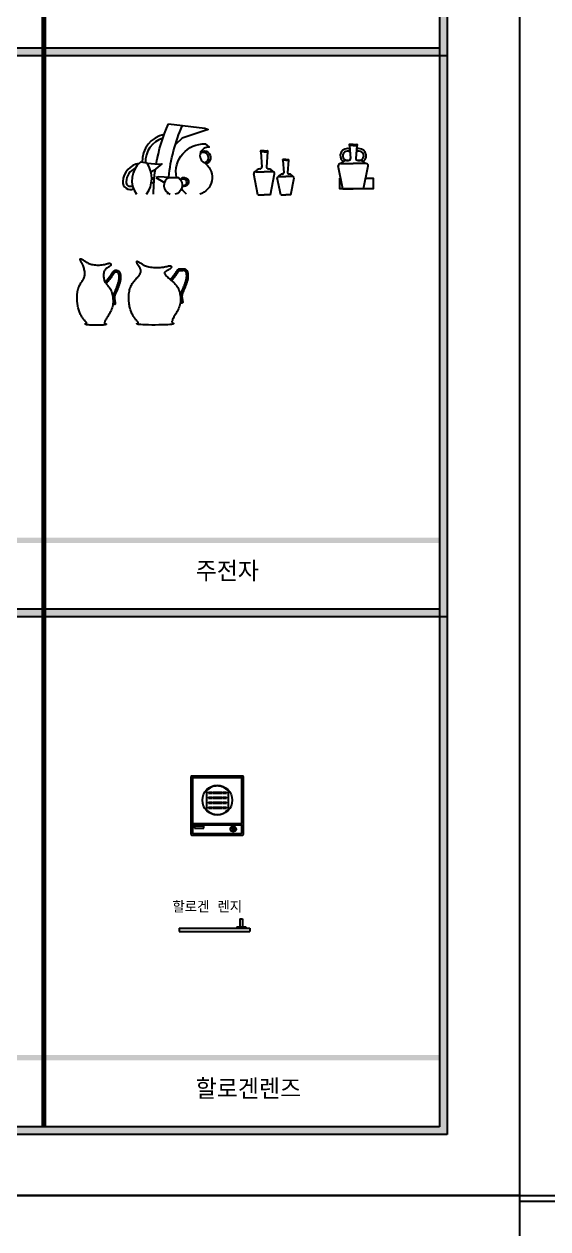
# Model space of a CAD drawing. Extents: x 0 to 79700, y -68 to 28499.
# Drawn here: x 17006 to 20154, y 14048 to 21289 of the extents above; entities that cross this region are included whole.
import ezdxf

# ---------------------------------------------------------------- set-up
doc = ezdxf.new("R2010")
doc.units = 0
doc.header["$LTSCALE"] = 50
doc.header["$MEASUREMENT"] = 0
doc.layers.get('0').update_dxf_attribs({"linetype": 'CONTINUOUS'})
for name, color, linetype in [('4', 4, 'CONTINUOUS'), ('ACCESOR', 11, 'CONTINUOUS'), ('FU', 4, 'CONTINUOUS'), ('HT', 9, 'CONTINUOUS'), ('SHT', 7, 'CONTINUOUS'), ('TEX', 3, 'CONTINUOUS'), ('TEXT1', 3, 'CONTINUOUS')]:
    doc.layers.add(name, color=color, linetype=linetype)
doc.styles.add('GHS', font='ROMANS.shx', dxfattribs={"bigfont": 'GHS.shx'})
doc.styles.add('HS2', font='architxt.shx', dxfattribs={"bigfont": 'ghs.shx'})

msp = doc.modelspace()

# ---------------------------------------------------------------- linework, layer by layer
at = {"color": 134}
for p, q in [((17814.49912, 20370.94468), (17798.26784, 20366.40742)), ((17798.26784, 20366.40742), (17841.2665, 20341.24622)), ((17878.56997, 20368.05733), (17814.49912, 20370.94468)), ((17841.2665, 20341.24622), (17848.2677, 20335.85863))]:
    msp.add_line(p, q, dxfattribs=at)
at = {"color": 1}
for p, q in [((18283.92217, 15864.57306), (18283.92217, 15856.34846)), ((18283.92217, 15864.57306), (18337.29555, 15864.57306)), ((18302.47129, 15912.54509), (18318.74643, 15912.54509)), ((18302.47129, 15912.54509), (18302.47129, 15864.57306)), ((18318.74643, 15912.54509), (18318.74643, 15864.57306)), ((18337.29555, 15864.57306), (18337.29555, 15856.34846)), ((17937.25976, 15856.34846), (18362.66291, 15856.34846)), ((17937.25976, 15856.34846), (17937.25976, 15834.92083)), ((17937.25976, 15834.92083), (18362.66291, 15834.92083)), ((18362.66291, 15856.34846), (18362.66291, 15834.92083))]:
    msp.add_line(p, q, dxfattribs=at)
at = {"color": 60}
for points in [[(17799.57101, 20448.12052, -0.061251485), (17873.72907, 20690.20314)], [(17875.0955, 20368.21391, -0.0781414201), (17957.19247, 20679.82697)], [(17847.59596, 20625.92556, 0.3688520324), (17715.14144, 20458.17969, 0.6219558043)], [(17839.60693, 20603.4262, 0.3536227614), (17735.3648, 20454.51796, 0.3526408109)], [(17772.44452, 20367.43206, 0.0355699525), (17787.28367, 20353.22441, 0.3526408109)], [(17783.74511, 20267.61879, -0.0359911979), (17794.46644, 20416.36956)], [(17771.12579, 20340.72092, 0.0279117829), (17785.58719, 20329.40913, 0.6219558043)], [(17869.74984, 20266.88769, -0.0015535142), (17869.79421, 20273.33315)]]:
    msp.add_lwpolyline(points, format="xyb", dxfattribs=at)
msp.add_lwpolyline([(17873.72907, 20690.20314), (18092.709, 20662.97955), (18112.35739, 20655.14246), (17956.02452, 20604.20135), (17915.06623, 20566.23709)], dxfattribs=at)
at = {"color": 181}
for points in [[(17921.20325, 20368.05733, -0.4820944801), (18094.58253, 20568.90207), (18118.21755, 20549.30933, 0.7942402449), (18086.89402, 20455.47045, 1.2173671261), (18067.24563, 20514.24865), (18068.76545, 20522.8589, -1.0865750687), (18098.2844, 20448.45831, -0.5993038918), (18061.26319, 20266.88769, -4.5414747347)], [(17981.24831, 20267.58643, -0.0632692755), (17951.65689, 20298.42989)]]:
    msp.add_lwpolyline(points, format="xyb", dxfattribs=at)
at = {"color": 40}
for points in [[(17697.00115, 20452.21808, 0.34737993), (17598.36678, 20343.10238, 0.5684663919), (17663.41272, 20298.28742, 0.2870347884)], [(17674.63876, 20424.43595, 0.2723261531), (17618.32283, 20341.77711, 0.6020161841), (17657.36613, 20317.66146, 0.6333390937)], [(17741.60073, 20266.79383, 0.3154821626), (17744.73308, 20452.82169), (17705.64935, 20459.89837)]]:
    msp.add_lwpolyline(points, format="xyb", dxfattribs=at)
msp.add_lwpolyline([(17744.73308, 20452.82169), (17814.49912, 20446.84075), (17833.86276, 20448.49067), (17786.30795, 20409.71767), (17768.15073, 20399.48586)], dxfattribs=at)
at = {"color": 134}
for points in [[(17878.56997, 20368.05733), (17933.81329, 20368.05733), (17944.06462, 20354.65178, -2.1668944854), (17955.78835, 20315.10259, -0.3003574578)], [(17955.97995, 20319.76777, 2.0502774176), (17946.91222, 20349.70203, -0.5205407147), (17914.44965, 20266.88769, -12.4433952208)]]:
    msp.add_lwpolyline(points, format="xyb", dxfattribs=at)
at = {"color": 40}
msp.add_arc((17795.41165, 20350.11451), 141.8089, 129.270374169, 215.98377198, dxfattribs=at)
at = {"color": 134}
msp.add_arc((17899.09015, 20318.38762), 53.74158, 112.447118408, 253.393154641, dxfattribs=at)
at = {"layer": '4'}
for p, q in [((18008.10735, 16767.8389), (18008.10735, 16418.52557)), ((18011.10735, 16770.8389), (18320.10735, 16770.8389)), ((18018.10735, 16759.8389), (18018.10735, 16486.52557)), ((18019.10735, 16760.8389), (18312.10735, 16760.8389)), ((18313.10735, 16759.8389), (18313.10735, 16486.52557)), ((18323.10735, 16767.8389), (18323.10735, 16418.52557)), ((18102.29752, 16681.04966), (18102.29752, 16568.32972)), ((18114.27276, 16672.92517), (18114.27276, 16666.92517)), ((18114.27276, 16672.92517), (18138.66732, 16672.92517)), ((18114.27276, 16666.92517), (18138.66732, 16666.92517)), ((18138.66732, 16672.92517), (18138.66732, 16666.92517)), ((18141.69904, 16672.92517), (18141.69904, 16666.92517)), ((18141.69904, 16672.92517), (18167.48817, 16672.92517)), ((18141.69904, 16666.92517), (18167.48817, 16666.92517)), ((18167.48817, 16672.92517), (18167.48817, 16666.92517)), ((18170.48817, 16672.92517), (18194.65825, 16672.92517)), ((18170.48817, 16672.92517), (18170.48817, 16666.92517)), ((18170.48817, 16666.92517), (18194.65825, 16666.92517)), ((18194.65825, 16672.92517), (18194.65825, 16666.92517)), ((18197.65825, 16672.92517), (18197.65825, 16666.92517)), ((18197.65825, 16672.92517), (18222.29091, 16672.92517)), ((18197.65825, 16666.92517), (18222.29091, 16666.92517)), ((18222.29091, 16672.92517), (18222.29091, 16666.92517)), ((18232.35908, 16680.07481), (18232.35908, 16569.30457)), ((18114.27276, 16642.92517), (18114.27276, 16636.92517)), ((18114.27276, 16642.92517), (18138.66732, 16642.92517)), ((18114.27276, 16636.92517), (18138.66732, 16636.92517)), ((18114.27276, 16612.92517), (18114.27276, 16606.92517)), ((18114.27276, 16612.92517), (18138.66732, 16612.92517)), ((18114.27276, 16606.92517), (18138.66732, 16606.92517)), ((18114.27276, 16582.92517), (18114.27276, 16576.92517)), ((18114.27276, 16582.92517), (18138.66732, 16582.92517)), ((18138.66732, 16642.92517), (18138.66732, 16636.92517)), ((18138.66732, 16612.92517), (18138.66732, 16606.92517)), ((18138.66732, 16582.92517), (18138.66732, 16576.92517)), ((18141.69904, 16642.92517), (18141.69904, 16636.92517)), ((18141.69904, 16642.92517), (18167.48817, 16642.92517)), ((18141.69904, 16636.92517), (18167.48817, 16636.92517)), ((18141.69904, 16612.92517), (18141.69904, 16606.92517)), ((18141.69904, 16612.92517), (18167.48817, 16612.92517)), ((18141.69904, 16606.92517), (18167.48817, 16606.92517)), ((18141.69904, 16582.92517), (18167.48817, 16582.92517)), ((18141.69904, 16582.92517), (18141.69904, 16576.92517)), ((18167.48817, 16642.92517), (18167.48817, 16636.92517)), ((18167.48817, 16612.92517), (18167.48817, 16606.92517)), ((18167.48817, 16582.92517), (18167.48817, 16576.92517)), ((18170.48817, 16642.92517), (18194.65825, 16642.92517)), ((18170.48817, 16642.92517), (18170.48817, 16636.92517)), ((18170.48817, 16636.92517), (18194.65825, 16636.92517)), ((18170.48817, 16612.92517), (18194.65825, 16612.92517)), ((18170.48817, 16612.92517), (18170.48817, 16606.92517)), ((18170.48817, 16606.92517), (18194.65825, 16606.92517)), ((18170.48817, 16582.92517), (18194.65825, 16582.92517)), ((18170.48817, 16582.92517), (18170.48817, 16576.92517)), ((18194.65825, 16642.92517), (18194.65825, 16636.92517)), ((18194.65825, 16612.92517), (18194.65825, 16606.92517)), ((18194.65825, 16582.92517), (18194.65825, 16576.92517)), ((18197.65825, 16642.92517), (18197.65825, 16636.92517)), ((18197.65825, 16642.92517), (18222.29091, 16642.92517)), ((18197.65825, 16636.92517), (18222.29091, 16636.92517)), ((18197.65825, 16612.92517), (18197.65825, 16606.92517)), ((18197.65825, 16612.92517), (18222.29091, 16612.92517)), ((18197.65825, 16606.92517), (18222.29091, 16606.92517)), ((18197.65825, 16582.92517), (18222.29091, 16582.92517)), ((18197.65825, 16582.92517), (18197.65825, 16576.92517)), ((18222.29091, 16642.92517), (18222.29091, 16636.92517)), ((18222.29091, 16612.92517), (18222.29091, 16606.92517)), ((18222.29091, 16582.92517), (18222.29091, 16576.92517)), ((18114.27276, 16576.92517), (18138.66732, 16576.92517)), ((18141.69904, 16576.92517), (18167.48817, 16576.92517)), ((18170.48817, 16576.92517), (18194.65825, 16576.92517)), ((18197.65825, 16576.92517), (18222.29091, 16576.92517)), ((18018.10735, 16476.53781), (18018.10735, 16426.52557)), ((18019.10735, 16485.52557), (18312.10735, 16485.52557)), ((18019.10735, 16477.53781), (18312.10735, 16477.53781)), ((18085.60947, 16468.59732), (18030.45819, 16468.51176)), ((18030.45819, 16468.51176), (18030.45819, 16455.91029)), ((18030.45819, 16455.91029), (18085.60947, 16455.91029)), ((18085.60947, 16455.91029), (18085.60947, 16468.59732)), ((18259.31176, 16464.59244), (18259.31176, 16437.85966)), ((18265.77296, 16464.59244), (18265.77296, 16437.85966)), ((18313.10735, 16476.53781), (18313.10735, 16426.52557)), ((18011.10735, 16415.52557), (18320.10735, 16415.52557)), ((18019.10735, 16425.52557), (18312.10735, 16425.52557))]:
    msp.add_line(p, q, dxfattribs=at)
for centre, radius in [((18166.90952, 16624.68969), 89.73888), ((18262.54236, 16451.22605), 16.75126), ((18262.54236, 16451.22605), 13.75126)]:
    msp.add_circle(centre, radius, dxfattribs=at)
for centre, radius, start, end in [((18011.10735, 16767.8389), 3, 90, 180), ((18019.10735, 16759.8389), 1, 90, 180), ((18312.10735, 16759.8389), 1, 0, 90), ((18320.10735, 16767.8389), 3, 0, 90), ((18166.90952, 16624.68969), 85.73888, 40.238767504, 138.902350511), ((18166.90952, 16624.68969), 85.73888, 221.097649489, 319.761232496), ((18019.10735, 16486.52557), 1, 180, 270), ((18019.10735, 16476.53781), 1, 90, 180), ((18312.10735, 16486.52557), 1, 270, 0), ((18312.10735, 16476.53781), 1, 0, 90), ((18011.10735, 16418.52557), 3, 180, 270), ((18019.10735, 16426.52557), 1, 180, 270), ((18019.10735, 16426.52557), 1, 180, 270), ((18312.10735, 16426.52557), 1, 270, 0), ((18320.10735, 16418.52557), 3, 270, 0)]:
    msp.add_arc(centre, radius, start, end, dxfattribs=at)
at = {"layer": 'ACCESOR'}
for p, q in [((17544.15558, 19611.92515), (17546.90785, 19602.4297)), ((17949.46548, 19621.21556), (17952.21775, 19611.72011))]:
    msp.add_line(p, q, dxfattribs=at)
for points in [[(17372.41835, 19863.57077), (17376.57567, 19860.79308), (17380.81393, 19858.07364), (17385.21405, 19855.44481), (17389.85698, 19852.93896), (17394.82364, 19850.58843), (17400.19498, 19848.42561), (17406.05192, 19846.48284), (17412.47539, 19844.7925), (17419.50966, 19843.38315), (17427.05219, 19842.2683), (17434.96378, 19841.45765), (17443.10522, 19840.9609), (17451.33731, 19840.78776), (17459.52083, 19840.94795), (17467.5166, 19841.45117), (17475.18538, 19842.30713), (17482.40849, 19843.50397), (17489.14923, 19844.94352), (17495.39142, 19846.50603), (17501.11887, 19848.07179), (17506.31538, 19849.52104), (17510.96478, 19850.73406), (17515.05088, 19851.5911), (17518.55749, 19851.97243), (17521.4749, 19851.79228), (17523.8193, 19851.10082), (17525.61334, 19849.9822), (17526.87969, 19848.52054), (17527.64101, 19846.79999), (17527.91996, 19844.90468), (17527.73921, 19842.91877), (17527.12141, 19840.92638), (17526.09247, 19838.99602), (17524.69123, 19837.13362), (17522.95977, 19835.32947), (17520.9402, 19833.57386), (17518.67458, 19831.85708), (17516.20501, 19830.16943), (17513.57356, 19828.5012), (17510.82234, 19826.84268), (17507.9945, 19825.17984), (17505.13752, 19823.4814), (17502.29997, 19821.71177), (17499.5304, 19819.83534), (17496.87738, 19817.81652), (17494.38946, 19815.61972), (17492.11521, 19813.20933), (17490.10318, 19810.54976), (17488.39061, 19807.61242), (17486.96941, 19804.39677), (17485.82014, 19800.90928), (17484.92339, 19797.15643), (17484.25973, 19793.14469), (17483.80974, 19788.88053), (17483.55399, 19784.37042), (17483.47305, 19779.62084), (17483.55776, 19774.6485), (17483.83995, 19769.51112), (17484.36171, 19764.27665), (17485.16512, 19759.01306), (17486.29226, 19753.7883), (17487.78523, 19748.67034), (17489.6861, 19743.72713), (17492.03697, 19739.02662), (17494.8578, 19734.60551), (17498.08006, 19730.37533), (17501.6131, 19726.21634), (17505.36629, 19722.00881), (17509.24898, 19717.633), (17513.17051, 19712.96918), (17517.04024, 19707.8976), (17520.76753, 19702.29853), (17524.27198, 19696.08621), (17527.51421, 19689.3108), (17530.46507, 19682.05644), (17533.09543, 19674.40727), (17535.37616, 19666.44743), (17537.27811, 19658.26106), (17538.77216, 19649.9323), (17539.82916, 19641.54529), (17540.42429, 19633.17176), (17540.55001, 19624.83383), (17540.20307, 19616.54121), (17539.38024, 19608.3036), (17538.07828, 19600.13071), (17536.29395, 19592.03226), (17534.02402, 19584.01794), (17531.26524, 19576.09748), (17528.03381, 19568.28758), (17524.4236, 19560.63301), (17520.54793, 19553.18556), (17516.5201, 19545.997), (17512.45343, 19539.11912), (17508.46122, 19532.60368), (17504.65677, 19526.50246), (17501.1534, 19520.86725), (17498.04714, 19515.73904), (17495.36498, 19511.11567), (17493.11663, 19506.98419), (17491.3118, 19503.33166), (17489.96019, 19500.14513), (17489.07154, 19497.41167), (17488.65553, 19495.11832), (17488.7219, 19493.25214), (17489.26254, 19491.79048), (17490.19814, 19490.67186), (17491.43158, 19489.82507), (17492.86573, 19489.17892), (17494.40348, 19488.66221), (17495.94771, 19488.20376), (17497.40128, 19487.73236), (17498.6671, 19487.17682), (17499.62751, 19486.48429), (17500.0829, 19485.67525), (17499.81312, 19484.78855), (17498.59803, 19483.86301), (17496.21749, 19482.93747), (17492.45135, 19482.05077), (17487.07947, 19481.24173), (17479.88172, 19480.5492), (17470.7599, 19480.00606), (17460.10356, 19479.6215), (17448.42421, 19479.39875), (17436.23336, 19479.34104), (17424.04251, 19479.45161), (17412.36317, 19479.73369), (17401.70683, 19480.19053), (17392.585, 19480.82535), (17385.38671, 19481.63331), (17380.01106, 19482.57718), (17376.23467, 19483.61167), (17373.83416, 19484.69146), (17372.58616, 19485.77126), (17372.26728, 19486.80574), (17372.65414, 19487.74962), (17373.52338, 19488.55758), (17374.67156, 19489.20157), (17375.97515, 19489.72259), (17377.33052, 19490.17888), (17378.6341, 19490.62871), (17379.78229, 19491.13031), (17380.67149, 19491.74194), (17381.1981, 19492.52185), (17381.25853, 19493.5283), (17380.77724, 19494.80873), (17379.79092, 19496.36748), (17378.36432, 19498.19806), (17376.56219, 19500.294), (17374.44926, 19502.64884), (17372.0903, 19505.25609), (17369.55004, 19508.10929), (17366.89324, 19511.20197), (17364.17709, 19514.52819), (17361.42856, 19518.08417), (17358.66709, 19521.86669), (17355.91209, 19525.8725), (17353.18298, 19530.09836), (17350.4992, 19534.54105), (17347.88017, 19539.19732), (17345.34531, 19544.06395), (17342.91189, 19549.1393), (17340.58854, 19554.42824), (17338.38174, 19559.93724), (17336.29795, 19565.67277), (17334.34366, 19571.6413), (17332.52534, 19577.84931), (17330.84946, 19584.30326), (17329.3225, 19591.00964), (17327.95256, 19597.96897), (17326.75419, 19605.15807), (17325.74359, 19612.5478), (17324.93695, 19620.10906), (17324.35044, 19627.8127), (17324.00027, 19635.62961), (17323.90261, 19643.53066), (17324.07365, 19651.48673), (17324.52688, 19659.46382), (17325.265, 19667.40856), (17326.28801, 19675.26269), (17327.5959, 19682.96795), (17329.18869, 19690.4661), (17331.06636, 19697.69889), (17333.22893, 19704.60806), (17335.67638, 19711.13536), (17338.39739, 19717.24089), (17341.3353, 19722.95808), (17344.42213, 19728.33872), (17347.58989, 19733.43457), (17350.77061, 19738.29742), (17353.89629, 19742.97904), (17356.89895, 19747.53122), (17359.7106, 19752.00573), (17362.27082, 19756.45327), (17364.54939, 19760.92023), (17366.52365, 19765.45191), (17368.17093, 19770.09362), (17369.46857, 19774.89067), (17370.39392, 19779.88836), (17370.92431, 19785.13199), (17371.03708, 19790.66688), (17370.72197, 19796.51244), (17370.01838, 19802.58453), (17368.97811, 19808.77311), (17367.65294, 19814.96818), (17366.09469, 19821.05968), (17364.35514, 19826.9376), (17362.4861, 19832.4919), (17360.53936, 19837.61257), (17358.56241, 19842.21922), (17356.58546, 19846.35016), (17354.6344, 19850.07334), (17352.73515, 19853.45673), (17350.91359, 19856.56829), (17349.19562, 19859.47597), (17347.60715, 19862.24772), (17346.17408, 19864.95152), (17344.92661, 19867.62944), (17343.91224, 19870.21997), (17343.18275, 19872.63575), (17342.78995, 19874.78941), (17342.78563, 19876.59356), (17343.2216, 19877.96083), (17344.14964, 19878.80385), (17345.62157, 19879.03524), (17347.66813, 19878.59728), (17350.2359, 19877.55092), (17353.25043, 19875.98679), (17356.63726, 19873.99548), (17360.32192, 19871.66761), (17364.22997, 19869.0938), (17368.28693, 19866.36465)], [(17712.28868, 19848.58676), (17716.45347, 19845.80906), (17720.744, 19843.08962), (17725.28603, 19840.46079), (17730.20529, 19837.95494), (17735.62753, 19835.60442), (17741.6785, 19833.44159), (17748.48394, 19831.49882), (17756.1696, 19829.80848), (17764.80213, 19828.39913), (17774.21179, 19827.28428), (17784.16975, 19826.47363), (17794.44719, 19825.97688), (17804.81527, 19825.80375), (17815.04517, 19825.96393), (17824.90806, 19826.46716), (17834.17511, 19827.32312), (17842.6604, 19828.51995), (17850.34965, 19829.9595), (17857.27147, 19831.52202), (17863.45449, 19833.08777), (17868.92735, 19834.53703), (17873.71865, 19835.75004), (17877.85703, 19836.60708), (17881.37111, 19836.98841), (17884.28851, 19836.80826), (17886.63291, 19836.11681), (17888.42695, 19834.99818), (17889.6933, 19833.53652), (17890.45462, 19831.81597), (17890.73357, 19829.92066), (17890.55282, 19827.93475), (17889.93502, 19825.94236), (17888.90608, 19824.012), (17887.50484, 19822.1496), (17885.77339, 19820.34545), (17883.75381, 19818.58984), (17881.48819, 19816.87306), (17879.01862, 19815.18541), (17876.38718, 19813.51718), (17873.63595, 19811.85866), (17870.80811, 19810.20372), (17867.95114, 19808.56059), (17865.11358, 19806.9411), (17862.34401, 19805.35704), (17859.69099, 19803.82024), (17857.20307, 19802.3425), (17854.92882, 19800.93564), (17852.91679, 19799.61148), (17851.21806, 19798.36513), (17849.89369, 19797.12494), (17849.00726, 19795.80255), (17848.62234, 19794.30963), (17848.80252, 19792.55781), (17849.61137, 19790.45875), (17851.11246, 19787.9241), (17853.36938, 19784.86551), (17856.41444, 19781.22858), (17860.15499, 19777.09473), (17864.46711, 19772.57934), (17869.22687, 19767.79776), (17874.31038, 19762.86537), (17879.5937, 19757.89754), (17884.95294, 19753.00964), (17890.26416, 19748.31704), (17895.42284, 19743.89592), (17900.40194, 19739.66574), (17905.19383, 19735.50675), (17909.79086, 19731.29922), (17914.18538, 19726.92341), (17918.36975, 19722.25959), (17922.33631, 19717.18801), (17926.07744, 19711.58894), (17929.58189, 19705.37662), (17932.82411, 19698.60121), (17935.77498, 19691.34685), (17938.40534, 19683.69768), (17940.68606, 19675.73784), (17942.58802, 19667.55147), (17944.08206, 19659.22271), (17945.13906, 19650.8357), (17945.7342, 19642.46217), (17945.85992, 19634.12424), (17945.51298, 19625.83162), (17944.69015, 19617.59401), (17943.38819, 19609.42112), (17941.60386, 19601.32267), (17939.33392, 19593.30835), (17936.57514, 19585.38789), (17933.34371, 19577.57634), (17929.73351, 19569.9102), (17925.85784, 19562.43136), (17921.83001, 19555.18166), (17917.76334, 19548.20297), (17913.77112, 19541.53716), (17909.96667, 19535.22608), (17906.4633, 19529.31161), (17903.35705, 19523.82977), (17900.67489, 19518.79328), (17898.42653, 19514.20902), (17896.6217, 19510.08389), (17895.2701, 19506.42476), (17894.38144, 19503.23853), (17893.96544, 19500.53206), (17894.03181, 19498.31226), (17894.57245, 19496.57042), (17895.50805, 19495.23556), (17896.74148, 19494.22111), (17898.17564, 19493.44049), (17899.71339, 19492.80713), (17901.25761, 19492.23447), (17902.71119, 19491.63594), (17903.977, 19490.92496), (17904.90665, 19490.03756), (17905.14664, 19489.00017), (17904.29221, 19487.86182), (17901.93858, 19486.67152), (17897.68099, 19485.47829), (17891.11467, 19484.33117), (17881.83486, 19483.27917), (17869.43678, 19482.37132), (17853.72991, 19481.64834), (17835.38077, 19481.11778), (17815.27012, 19480.77885), (17794.2787, 19480.63081), (17773.28729, 19480.67288), (17753.17663, 19480.90432), (17734.8275, 19481.32435), (17719.12063, 19481.9322), (17706.72201, 19482.71958), (17697.43842, 19483.648), (17690.86185, 19484.67141), (17686.5843, 19485.74377), (17684.19776, 19486.81906), (17683.29422, 19487.85123), (17683.46569, 19488.79426), (17684.30415, 19489.60209), (17685.45234, 19490.24609), (17686.75592, 19490.76711), (17688.1113, 19491.2234), (17689.41488, 19491.67323), (17690.56307, 19492.17483), (17691.45226, 19492.78646), (17691.97888, 19493.56637), (17692.03931, 19494.57281), (17691.55802, 19495.85325), (17690.5717, 19497.41199), (17689.1451, 19499.24257), (17687.34296, 19501.33852), (17685.23004, 19503.69335), (17682.87108, 19506.30061), (17680.33082, 19509.15381), (17677.67402, 19512.24649), (17674.95787, 19515.5727), (17672.20934, 19519.12869), (17669.44786, 19522.9112), (17666.69286, 19526.91701), (17663.96376, 19531.14288), (17661.27998, 19535.58557), (17658.66095, 19540.24184), (17656.12609, 19545.10846), (17653.69267, 19550.18382), (17651.36932, 19555.47276), (17649.16251, 19560.98176), (17647.07873, 19566.71729), (17645.12443, 19572.68582), (17643.30611, 19578.89383), (17641.63024, 19585.34778), (17640.10328, 19592.05415), (17638.73333, 19599.01349), (17637.53497, 19606.20258), (17636.52437, 19613.59232), (17635.71772, 19621.15358), (17635.13122, 19628.85722), (17634.78104, 19636.67413), (17634.68338, 19644.57518), (17634.85442, 19652.53124), (17635.30765, 19660.50834), (17636.04577, 19668.45308), (17637.06878, 19676.3072), (17638.37668, 19684.01247), (17639.96947, 19691.51062), (17641.84714, 19698.7434), (17644.0097, 19705.65258), (17646.45715, 19712.17988), (17649.18763, 19718.28809), (17652.19183, 19724.02408), (17655.45858, 19729.45571), (17658.9767, 19734.65087), (17662.73504, 19739.67746), (17666.72242, 19744.60335), (17670.92768, 19749.49642), (17675.33964, 19754.42456), (17679.92628, 19759.43862), (17684.57216, 19764.52132), (17689.14099, 19769.63834), (17693.49648, 19774.75537), (17697.50233, 19779.83809), (17701.02225, 19784.85218), (17703.91995, 19789.76334), (17706.05914, 19794.53724), (17707.34434, 19799.14543), (17707.84335, 19803.58296), (17707.66478, 19807.85071), (17706.91724, 19811.94958), (17705.70935, 19815.88048), (17704.14971, 19819.6443), (17702.34696, 19823.24193), (17700.40969, 19826.67429), (17698.43274, 19829.94553), (17696.45578, 19833.07294), (17694.50473, 19836.07706), (17692.60547, 19838.97843), (17690.78391, 19841.79762), (17689.06595, 19844.55516), (17687.47748, 19847.27161), (17686.0444, 19849.96751), (17684.79694, 19852.64542), (17683.78256, 19855.23595), (17683.05308, 19857.65174), (17682.66027, 19859.80539), (17682.65596, 19861.60954), (17683.09192, 19862.97682), (17684.01997, 19863.81983), (17685.49189, 19864.05122), (17687.53845, 19863.61326), (17690.10622, 19862.56691), (17693.12075, 19861.00277), (17696.50758, 19859.01146), (17700.19225, 19856.68359), (17704.10029, 19854.10978), (17708.15725, 19851.38063)]]:
    msp.add_lwpolyline(points, close=True, dxfattribs=at)
for points in [[(17492.20009, 19738.77096), (17497.40737, 19744.50317), (17503.28549, 19751.10998), (17508.61059, 19757.2378), (17513.41377, 19762.91451), (17517.72613, 19768.16798), (17521.57876, 19773.02609), (17525.00275, 19777.51669), (17528.02919, 19781.66767), (17530.69359, 19785.50322), (17533.04904, 19789.03287), (17535.15304, 19792.26245), (17537.06309, 19795.19781), (17538.8367, 19797.8448), (17540.53137, 19800.20926), (17542.2046, 19802.29704), (17543.91388, 19804.11398), (17545.70682, 19805.66626), (17547.59137, 19806.96134), (17549.56559, 19808.00702), (17551.62752, 19808.81108), (17553.77521, 19809.38133), (17556.00672, 19809.72556), (17558.3201, 19809.85156), (17560.7134, 19809.76713), (17563.17816, 19809.47128), (17565.67996, 19808.92799), (17568.17786, 19808.09242), (17570.63093, 19806.91977), (17572.99823, 19805.36522), (17575.23884, 19803.38396), (17577.31182, 19800.93116), (17579.17623, 19797.96203), (17580.79796, 19794.45414), (17582.1702, 19790.47473), (17583.29294, 19786.11342), (17584.16618, 19781.45983), (17584.78992, 19776.60361), (17585.16417, 19771.63437), (17585.28892, 19766.64176), (17585.16417, 19761.71539), (17584.7948, 19756.92736), (17584.20516, 19752.27962), (17583.42451, 19747.75659), (17582.48207, 19743.34267), (17581.40708, 19739.02227), (17580.22879, 19734.77981), (17578.97643, 19730.59971), (17577.67924, 19726.46636), (17576.36028, 19722.36614), (17575.01793, 19718.2932), (17573.64439, 19714.24364), (17572.23187, 19710.21357), (17570.77257, 19706.19908), (17569.25869, 19702.19629), (17567.68243, 19698.20128), (17566.03601, 19694.21018), (17564.31909, 19690.22524), (17562.56123, 19686.27343), (17560.79948, 19682.38787), (17559.07086, 19678.60168), (17557.41242, 19674.94798), (17555.86118, 19671.45991), (17554.45418, 19668.17057), (17553.22846, 19665.11311), (17552.21098, 19662.31057), (17551.38841, 19659.74574), (17550.73738, 19657.39134), (17550.23449, 19655.2201), (17549.85634, 19653.20474), (17549.57956, 19651.31798), (17549.38074, 19649.53253), (17549.2365, 19647.82113), (17549.12832, 19646.15714), (17549.05717, 19644.51653), (17549.02891, 19642.87593), (17549.04938, 19641.21194), (17549.12442, 19639.50118), (17549.25989, 19637.72029), (17549.46163, 19635.84587), (17549.7355, 19633.85453), (17550.08359, 19631.73168), (17550.49308, 19629.49777), (17550.94741, 19627.18202), (17551.43, 19624.81366), (17551.92429, 19622.42192), (17552.4137, 19620.03602), (17552.88167, 19617.6852), (17553.31163, 19615.39868), (17553.67434, 19613.20471), (17553.88989, 19611.12764), (17553.86569, 19609.19087), (17553.50915, 19607.41777), (17552.72768, 19605.83172), (17551.4287, 19604.4561), (17549.51962, 19603.3143), (17546.90785, 19602.4297)], [(17498.05093, 19730.93445), (17504.54656, 19738.08488), (17510.49495, 19744.77068), (17515.89833, 19750.98858), (17520.78862, 19756.76823), (17525.19771, 19762.13954), (17529.15738, 19767.13263), (17532.69922, 19771.7778), (17535.85097, 19776.10064), (17538.62908, 19780.09988), (17541.0637, 19783.74818), (17543.1995, 19787.02657), (17545.07429, 19789.90774), (17546.72768, 19792.37531), (17548.18385, 19794.40701), (17549.45763, 19795.99637), (17550.56921, 19797.17797), (17551.58544, 19798.05779), (17552.57308, 19798.7365), (17553.56948, 19799.26426), (17554.61262, 19799.67104), (17555.74438, 19799.97154), (17557.00198, 19800.16554), (17558.4121, 19800.24234), (17559.97081, 19800.18735), (17561.58394, 19799.99373), (17563.13106, 19799.65775), (17564.57132, 19799.17598), (17565.90445, 19798.53869), (17567.15404, 19797.71812), (17568.357, 19796.6544), (17569.54218, 19795.25207), (17570.71987, 19793.37656), (17571.88054, 19790.86597), (17572.96922, 19787.70886), (17573.91648, 19784.02919), (17574.67972, 19779.96182), (17575.23599, 19775.63096), (17575.57319, 19771.15369), (17575.68588, 19766.64337), (17575.57353, 19762.20643), (17575.2414, 19757.90126), (17574.70852, 19753.70083), (17573.99659, 19749.57596), (17573.12727, 19745.50453), (17572.12247, 19741.46622), (17571.00485, 19737.44219), (17569.79821, 19733.4147), (17568.52996, 19729.37358), (17567.23197, 19725.33854), (17565.91333, 19721.33753), (17564.5687, 19717.3732), (17563.19056, 19713.44121), (17561.77137, 19709.53708), (17560.30358, 19705.65617), (17558.77962, 19701.79368), (17557.18996, 19697.94019), (17555.52486, 19694.07553), (17553.80382, 19690.20647), (17552.0614, 19686.36355), (17550.33361, 19682.57917), (17548.65565, 19678.88249), (17547.06168, 19675.29833), (17545.58449, 19671.8449), (17544.25886, 19668.53821), (17543.12517, 19665.4156), (17542.18755, 19662.49201), (17541.43065, 19659.75475), (17540.83644, 19657.18924), (17540.38575, 19654.78725), (17540.057, 19652.54626), (17539.82547, 19650.46705), (17539.66269, 19648.53572), (17539.54182, 19646.67656), (17539.46076, 19644.80722), (17539.42789, 19642.89958), (17539.45196, 19640.94248), (17539.54039, 19638.92661), (17539.69894, 19636.84234), (17539.93189, 19634.67798), (17540.24193, 19632.42361), (17540.62468, 19630.08937), (17541.06118, 19627.70815), (17541.53373, 19625.29952), (17542.02596, 19622.88382), (17542.52152, 19620.48594), (17543.00389, 19618.13435), (17543.45645, 19615.86097), (17543.85744, 19613.7285), (17544.15558, 19611.92515), (17544.18484, 19611.64311), (17543.82819, 19611.52232)], [(17883.92866, 19753.94383), (17889.67311, 19760.40039), (17894.99821, 19766.52821), (17899.80139, 19772.20492), (17904.11375, 19777.45839), (17907.96638, 19782.3165), (17911.39037, 19786.8071), (17914.41681, 19790.95808), (17917.08121, 19794.79363), (17919.43666, 19798.32328), (17921.54066, 19801.55286), (17923.45071, 19804.48822), (17925.22432, 19807.13521), (17926.91899, 19809.49967), (17928.59222, 19811.58745), (17930.3015, 19813.40439), (17932.09444, 19814.95667), (17933.979, 19816.25175), (17935.95321, 19817.29743), (17938.01514, 19818.10149), (17940.16284, 19818.67174), (17961.31663, 19819.01597), (17963.63001, 19819.14197), (17966.0233, 19819.05754), (17968.48807, 19818.76169), (17970.98986, 19818.2184), (17973.48777, 19817.38283), (17975.94084, 19816.21018), (17978.30814, 19814.65563), (17980.54875, 19812.67437), (17982.62172, 19810.22157), (17984.48613, 19807.25244), (17986.10787, 19803.74455), (17987.4801, 19799.76514), (17988.60284, 19795.40383), (17989.47609, 19790.75024), (17990.09983, 19785.89402), (17990.47408, 19780.92479), (17990.59883, 19775.93217), (17990.47408, 19771.0058), (17990.1047, 19766.21777), (17989.51507, 19761.57004), (17988.73441, 19757.047), (17987.79197, 19752.63308), (17986.71699, 19748.31268), (17985.5387, 19744.07022), (17984.28634, 19739.89012), (17982.98914, 19735.75677), (17981.67018, 19731.65655), (17980.32783, 19727.58361), (17978.9543, 19723.53405), (17977.54178, 19719.50398), (17976.08247, 19715.48949), (17974.56859, 19711.4867), (17972.99234, 19707.4917), (17971.34592, 19703.50059), (17969.62899, 19699.51566), (17967.87114, 19695.56384), (17966.10939, 19691.67828), (17964.38077, 19687.89209), (17962.72233, 19684.23839), (17961.17109, 19680.75032), (17959.76409, 19677.46098), (17958.53837, 19674.40352), (17957.52088, 19671.60098), (17956.69832, 19669.03615), (17956.04729, 19666.68175), (17955.54439, 19664.51051), (17955.16625, 19662.49515), (17954.88946, 19660.60839), (17954.69065, 19658.82294), (17954.5464, 19657.11154), (17954.43822, 19655.44755), (17954.36708, 19653.80694), (17954.33882, 19652.16634), (17954.35928, 19650.50235), (17954.43433, 19648.7916), (17954.5698, 19647.0107), (17954.77154, 19645.13628), (17955.0454, 19643.14494), (17955.3935, 19641.02209), (17955.80299, 19638.78818), (17956.25732, 19636.47243), (17956.73991, 19634.10407), (17957.23419, 19631.71233), (17957.7236, 19629.32643), (17958.19157, 19626.97561), (17958.62154, 19624.68909), (17958.98425, 19622.49512), (17959.1998, 19620.41805), (17959.17559, 19618.48128), (17958.81905, 19616.70818), (17958.03758, 19615.12213), (17956.7386, 19613.74651), (17954.82952, 19612.60471), (17952.21775, 19611.72011)], [(17891.1197, 19747.58381), (17896.88257, 19754.06109), (17902.28595, 19760.27899), (17907.17624, 19766.05864), (17911.58533, 19771.42995), (17915.545, 19776.42304), (17919.08684, 19781.06821), (17922.23859, 19785.39105), (17925.0167, 19789.39029), (17927.45133, 19793.03859), (17929.58712, 19796.31698), (17931.46192, 19799.19815), (17933.1153, 19801.66572), (17934.57147, 19803.69742), (17935.84525, 19805.28678), (17936.95683, 19806.46838), (17937.97306, 19807.3482), (17938.9607, 19808.02692), (17939.9571, 19808.55467), (17959.92252, 19808.96145), (17961.05428, 19809.26195), (17962.31188, 19809.45595), (17963.72201, 19809.53275), (17965.28072, 19809.47776), (17966.89385, 19809.28414), (17968.44097, 19808.94816), (17969.88123, 19808.46639), (17971.21436, 19807.8291), (17972.46395, 19807.00853), (17973.6669, 19805.94481), (17974.85209, 19804.54248), (17976.02977, 19802.66697), (17977.19045, 19800.15638), (17978.27913, 19796.99927), (17979.22639, 19793.3196), (17979.98963, 19789.25223), (17980.5459, 19784.92137), (17980.88309, 19780.4441), (17980.99579, 19775.93378), (17980.88343, 19771.49684), (17980.55131, 19767.19167), (17980.01842, 19762.99124), (17979.30649, 19758.86637), (17978.43718, 19754.79494), (17977.43238, 19750.75663), (17976.31475, 19746.7326), (17975.10812, 19742.70511), (17973.83987, 19738.66399), (17972.54187, 19734.62895), (17971.22323, 19730.62794), (17969.8786, 19726.66361), (17968.50046, 19722.73163), (17967.08127, 19718.82749), (17965.61349, 19714.94658), (17964.08952, 19711.08409), (17962.49987, 19707.2306), (17960.83477, 19703.36594), (17959.11372, 19699.49688), (17957.3713, 19695.65396), (17955.64351, 19691.86958), (17953.96555, 19688.1729), (17952.37159, 19684.58874), (17950.8944, 19681.13531), (17949.56876, 19677.82862), (17948.43508, 19674.70601), (17947.49745, 19671.78242), (17946.74056, 19669.04517), (17946.14634, 19666.47965), (17945.69565, 19664.07766), (17945.3669, 19661.83668), (17945.13537, 19659.75746), (17944.9726, 19657.82613), (17944.85173, 19655.96697), (17944.77066, 19654.09763), (17944.7378, 19652.18999), (17944.76187, 19650.23289), (17944.8503, 19648.21702), (17945.00884, 19646.13276), (17945.24179, 19643.96839), (17945.55183, 19641.71402), (17945.93459, 19639.37978), (17946.37109, 19636.99856), (17946.84363, 19634.58993), (17947.33587, 19632.17423), (17947.83143, 19629.77635), (17948.3138, 19627.42476), (17948.76635, 19625.15138), (17949.16735, 19623.01891), (17949.46548, 19621.21556), (17949.49475, 19620.93353), (17949.1381, 19620.81273)]]:
    msp.add_lwpolyline(points, dxfattribs=at)
at = {"layer": 'FU'}
for points in [[(19986, 28499.08086), (41869.50283, 28499.08086), (41869.50283, 14211.93459), (19986, 14211.93459)], [(19986, 14249.54043), (41869.50283, 14249.54043), (41869.50283, -37.60583), (19986, -37.60583)]]:
    msp.add_lwpolyline(points, close=True, dxfattribs=at)
at = {"layer": 'HT'}
for p, q in [((18983.56904, 20565.4251), (18960.77448, 20565.4251)), ((18983.56904, 20565.4251), (19006.3636, 20565.4251)), ((18448.53651, 20526.98657), (18427.81418, 20526.98657)), ((18448.53651, 20522.0074), (18427.81418, 20522.0074)), ((18428.15535, 20522.0074), (18434.5588, 20428.55223)), ((18448.53651, 20526.98657), (18469.25883, 20526.98657)), ((18448.53651, 20522.0074), (18469.25883, 20522.0074)), ((18468.91767, 20522.0074), (18462.51422, 20428.55223)), ((18983.56904, 20559.94802), (18960.77448, 20559.94802)), ((18961.14977, 20559.94802), (18968.19356, 20480.83875)), ((18983.56904, 20559.94802), (19006.3636, 20559.94802)), ((19005.98832, 20559.94802), (18998.94452, 20480.83875)), ((18577.87631, 20474.35648), (18561.29845, 20474.35648)), ((18577.87631, 20470.37315), (18561.29845, 20470.37315)), ((18561.57139, 20470.37315), (18566.69415, 20395.60902)), ((18577.87631, 20474.35648), (18594.45417, 20474.35648)), ((18577.87631, 20470.37315), (18594.45417, 20470.37315)), ((18594.18124, 20470.37315), (18589.05848, 20395.60902)), ((18921.23159, 20299.65105), (18893.37161, 20438.05433)), ((18906.87944, 20450.71324), (18983.56904, 20450.71324)), ((19060.25865, 20450.71324), (18983.56904, 20450.71324)), ((19045.90649, 20299.65105), (19073.76647, 20438.05433)), ((18410.92942, 20263.83615), (18385.60216, 20389.65731)), ((18397.882, 20401.16541), (18448.53651, 20401.16541)), ((18499.19101, 20401.16541), (18448.53651, 20401.16541)), ((18486.1436, 20263.83615), (18511.47085, 20389.65731)), ((18547.79064, 20263.83615), (18527.52884, 20364.49308)), ((18537.35271, 20373.69955), (18577.87631, 20373.69955)), ((18618.39992, 20373.69955), (18577.87631, 20373.69955)), ((18607.96199, 20263.83615), (18628.22379, 20364.49308)), ((18921.23159, 20299.65105), (18983.56904, 20299.65105)), ((19045.90649, 20299.65105), (18983.56904, 20299.65105)), ((18410.92942, 20263.83615), (18448.53651, 20263.83615)), ((18486.1436, 20263.83615), (18448.53651, 20263.83615)), ((18547.79064, 20263.83615), (18577.87631, 20263.83615)), ((18607.96199, 20263.83615), (18577.87631, 20263.83615))]:
    msp.add_line(p, q, dxfattribs=at)
for points in [[(19058.74817, 20363.44617), (19103.83845, 20363.44617), (19103.83845, 20298.44617), (18903.83845, 20298.44617), (18903.83845, 20363.44617)], [(18903.83845, 20363.44617), (18908.38991, 20363.44617)]]:
    msp.add_lwpolyline(points, dxfattribs=at)
for centre, radius, start, end in [((18960.77448, 20562.68656), 2.73854, 90, 277.8394401), ((19006.3636, 20562.68656), 2.73854, 262.1605599, 90), ((18427.81418, 20524.49698), 2.48958, 90, 277.8394401), ((18469.25883, 20524.49698), 2.48958, 262.1605599, 90), ((18948.47976, 20497.70853), 43.1361, 68.502224994, 233.2904385), ((18948.47976, 20497.70853), 28.1361, 52.769681728, 281.357536336), ((19018.65832, 20497.70853), 28.1361, 258.642463664, 127.230318272), ((19018.65832, 20497.70853), 43.1361, 306.7095615, 111.497775006), ((18423.4167, 20429.89801), 11.22308, 261.06868806, 14.726448817), ((18473.65632, 20429.89801), 11.22308, 165.273551183, 278.93131194), ((18561.29845, 20472.36482), 1.99167, 90, 277.8394401), ((18594.45417, 20472.36482), 1.99167, 262.1605599, 90), ((18905.60294, 20438.53905), 12.24093, 84.014255706, 182.269402969), ((18950.76021, 20411.09129), 59.12209, 86.838694596, 137.919681425), ((18955.93725, 20482.31911), 12.34539, 261.06868806, 14.726448817), ((19011.20083, 20482.31911), 12.34539, 165.273551183, 278.93131194), ((19016.37787, 20411.09129), 59.12209, 42.080318575, 93.161305404), ((19061.53514, 20438.53905), 12.24093, 357.730597031, 95.985744294), ((18396.72155, 20390.09796), 11.12812, 84.014255706, 182.269402969), ((18420.65376, 20395.32418), 23.50899, 87.511934864, 165.613146796), ((18476.41926, 20395.32418), 23.50899, 14.386853204, 92.488065136), ((18500.35147, 20390.09796), 11.12812, 357.730597031, 95.985744294), ((18536.42435, 20364.8456), 8.90249, 84.014255706, 182.269402969), ((18555.57011, 20369.02658), 18.80719, 87.511934864, 165.613146796), ((18557.78047, 20396.68564), 8.97846, 261.06868806, 14.726448817), ((18597.97216, 20396.68564), 8.97846, 165.273551183, 278.93131194), ((18600.18251, 20369.02658), 18.80719, 14.386853204, 92.488065136), ((18619.32828, 20364.8456), 8.90249, 357.730597031, 95.985744294)]:
    msp.add_arc(centre, radius, start, end, dxfattribs=at)
at = {"layer": 'SHT'}
for p, q in [((19548.16156, 28134.07541), (19548.16156, 14614.99384)), ((19548.16156, 28134.07541), (19548.16156, 14614.99384)), ((19501.80082, 28087.71467), (19501.80082, 14661.35458)), ((19501.80082, 28087.71467), (19501.80082, 14661.35458)), ((19501.80082, 21144.59309), (484.28124, 21144.59309)), ((19501.80082, 21144.59309), (484.28124, 21144.59309)), ((19548.16156, 21098.23235), (437.9205, 21098.23235)), ((19548.16156, 21098.23235), (437.9205, 21098.23235)), ((19501.80082, 17772.13538), (484.28124, 17772.13538)), ((19501.80082, 17772.13538), (484.28124, 17772.13538)), ((19548.16156, 17725.77464), (437.9205, 17725.77464)), ((19548.16156, 17725.77464), (437.9205, 17725.77464)), ((19501.80082, 14661.35458), (484.28124, 14661.35458)), ((19501.80082, 14661.35458), (484.28124, 14661.35458)), ((19548.16156, 14614.99384), (437.9205, 14614.99384)), ((19548.16156, 14614.99384), (437.9205, 14614.99384))]:
    msp.add_line(p, q, dxfattribs=at)
for points in [[(0, 14249.54043), (19986, 14249.54043), (19986, 28499.08086), (0, 28499.08086)], [(0, 0), (19986, 0), (19986, 14249.54043), (0, 14249.54043)]]:
    msp.add_lwpolyline(points, close=True, dxfattribs=at)
for points in [[(19548.16156, 14614.99384), (19501.80082, 14614.99384), (19548.16156, 28087.71467), (19501.80082, 28087.71467)], [(437.9205, 21098.23235), (19501.80082, 21098.23235), (437.9205, 21144.59309), (19501.80082, 21144.59309)], [(461.88159, 18203.35981), (19501.80082, 18203.35981), (461.88159, 18171.41726), (19501.80082, 18171.41726)], [(437.9205, 17725.77464), (19501.80082, 17725.77464), (437.9205, 17772.13538), (19501.80082, 17772.13538)], [(461.88159, 15092.579), (19501.80082, 15092.579), (461.88159, 15060.63645), (19501.80082, 15060.63645)], [(437.9205, 14614.99384), (19501.80082, 14614.99384), (437.9205, 14661.35458), (19501.80082, 14661.35458)]]:
    msp.add_solid(points, dxfattribs=at)
at = {"layer": 'TEXT1'}
msp.add_line((17124.61087, 28087.71467), (17124.61087, 14661.35458), dxfattribs=at)
at = {"layer": 'TEXT1', "const_width": 30}
msp.add_lwpolyline([(17124.61087, 14661.35458), (17124.61087, 28087.71467)], dxfattribs=at)

# ---------------------------------------------------------------- texts
at = {"color": 4, "style": 'GHS'}
msp.add_text('할로겐 렌지', height=70, dxfattribs=at).set_placement((17897.24305, 15948.90654))
at = {"layer": 'TEX', "color": 3, "style": 'HS2'}
for s, p in [('주전자', (18036.92346, 17939.2945)), ('할로겐렌즈', (18036.92346, 14828.5137))]:
    msp.add_text(s, height=119.784562, dxfattribs=at).set_placement(p)

doc.saveas('drawing.dxf')
